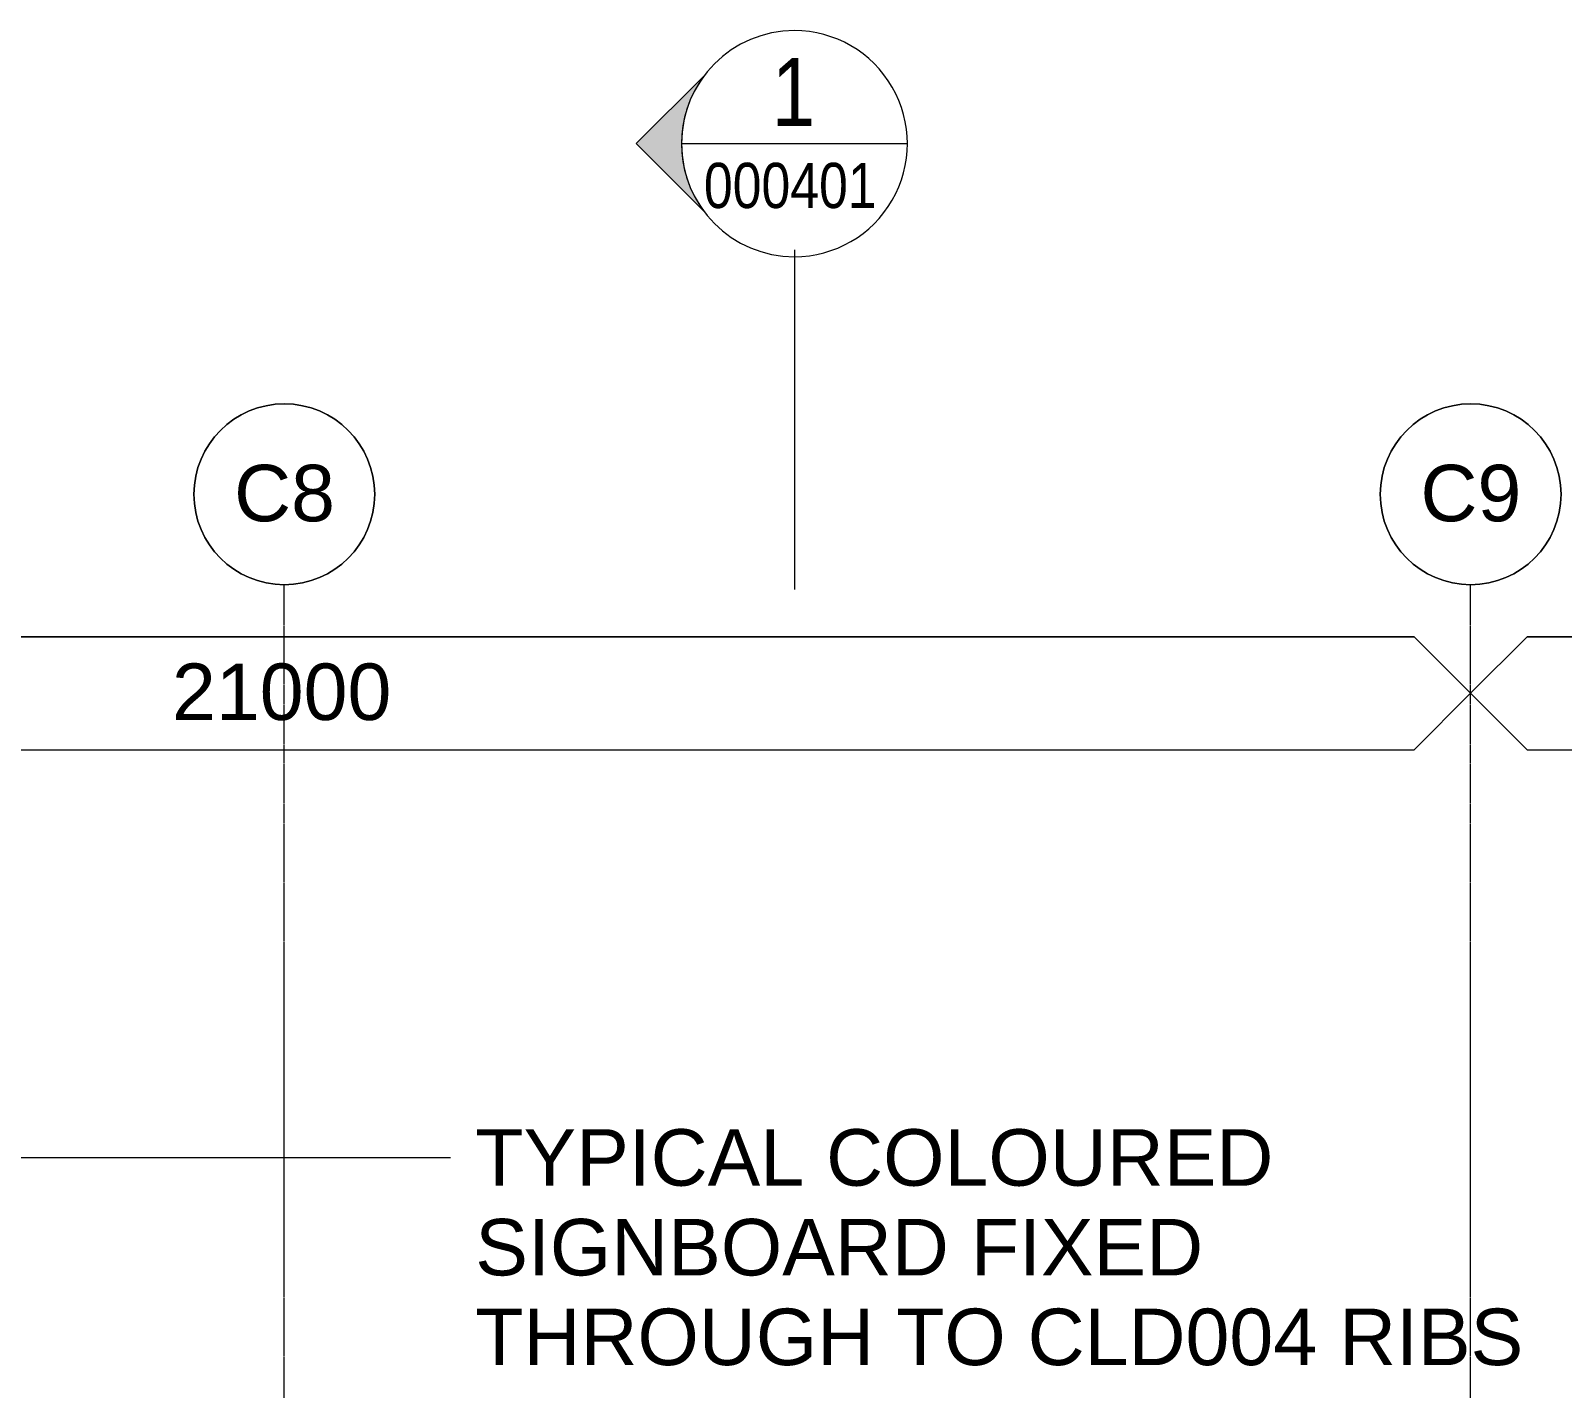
# Model space of a CAD drawing. Header units: millimetres. Extents: x -2361666 to -2009843, y -375 to 29863.
# Drawn here: x -2044342 to -2030785, y 17850 to 29863 of the extents above; entities that cross this region are included whole.
import ezdxf

# ---------------------------------------------------------------- set-up
doc = ezdxf.new("R2010")
doc.units = ezdxf.units.MM
doc.linetypes.add('Grid Line', pattern=[21, 12, -3, 3, -3])
for name, color, linetype, lineweight in [('A-ANNO-NOTE', 131, 'Continuous', 5), ('A-DETL-GENF', 92, 'Continuous', 5), ('G-ANNO-SYMB', 111, 'Continuous', 5), ('G-ANNO-TEXT', 231, 'Continuous', 5), ('S-GRID', 1, 'Continuous', 5), ('S-GRID-IDEN', 1, 'Continuous', 5)]:
    doc.layers.add(name, color=color, linetype=linetype, lineweight=lineweight)
doc.styles.add('Arial', font='arial.ttf', dxfattribs={"height": 499.9999999999998})
doc.styles.add('Arial Narrow_1', font='ARIALN.TTF', dxfattribs={"height": 599.9999999999993})
doc.styles.add('Arial Narrow_2', font='ARIALN.TTF', dxfattribs={"height": 399.9999999999995})

# ---------------------------------------------------------------- blocks, each defined once
blk = doc.blocks.new('Dimension - Grids _2D_ - 1-200-1015424-SOUTH EAST - PART C')
at = {"layer": 'A-DETL-GENF'}
for p, q in [((-1645068.241473255, 24500.00000002556), (-1665068.241473253, 24500.00000002556)), ((-1665068.241473253, 24500.00000002556), (-1645068.241473255, 24500.00000002556)), ((-1644568.241473255, 24000.00000002556), (-1645068.241473255, 24500.00000002556)), ((-1644568.241473255, 24000.00000002556), (-1645068.241473255, 24500.00000002556)), ((-1645068.241473255, 23500.00000002556), (-1644568.241473255, 24000.00000002556)), ((-1644568.241473255, 24000.00000002556), (-1645068.241473255, 23500.00000002556)), ((-1665068.241473253, 23500.00000002556), (-1645068.241473255, 23500.00000002556)), ((-1665068.241473253, 23500.00000002556), (-1645068.241473255, 23500.00000002556))]:
    blk.add_line(p, q, dxfattribs=at)
blk = doc.blocks.new('Dimension - Grids _2D_ - 1-200-1015375-SOUTH EAST - PART C')
at = {"layer": 'A-DETL-GENF'}
for p, q in [((-1581068.241473257, 24500.00000002529), (-1581568.241473258, 24000.0000000253)), ((-1581568.241473258, 24000.0000000253), (-1581068.241473257, 24500.00000002529)), ((-1576368.241473254, 24500.00000002529), (-1581068.241473257, 24500.00000002529)), ((-1581068.241473257, 24500.00000002529), (-1576368.241473254, 24500.00000002529)), ((-1575868.241473254, 24000.0000000253), (-1576368.241473254, 24500.00000002529)), ((-1575868.241473254, 24000.0000000253), (-1576368.241473254, 24500.00000002529)), ((-1581568.241473258, 24000.0000000253), (-1581068.241473257, 23500.0000000253)), ((-1581568.241473258, 24000.0000000253), (-1581068.241473257, 23500.0000000253)), ((-1576368.241473254, 23500.0000000253), (-1575868.241473254, 24000.0000000253)), ((-1575868.241473254, 24000.0000000253), (-1576368.241473254, 23500.0000000253)), ((-1581068.241473257, 23500.0000000253), (-1576368.241473254, 23500.0000000253)), ((-1581068.241473257, 23500.0000000253), (-1576368.241473254, 23500.0000000253))]:
    blk.add_line(p, q, dxfattribs=at)
blk = doc.blocks.new('Section - Black-1049-SOUTH EAST - PART C')
at = {"layer": 'G-ANNO-SYMB'}
h = blk.add_hatch(color=256, dxfattribs=at)
edge = h.paths.add_edge_path()
edge.add_line((-1588353.283700804, 29463.06674417766), (-1588953.283700804, 28863.06674417766))
edge.add_line((-1588953.283700804, 28863.06674417766), (-1588353.283700804, 28263.06674417765))
edge.add_arc((-1587553.283700804, 28863.06674417766), 1000.00000000014, 143.1301023541524, 216.8698976458478, ccw=False)
for p, q in [((-1588953.283700804, 28863.06674417766), (-1588353.283700804, 29463.06674417766)), ((-1588953.283700804, 28863.06674417766), (-1588353.283700804, 29463.06674417763)), ((-1588353.283700804, 28263.06674417765), (-1588953.283700804, 28863.06674417766)), ((-1588953.283700804, 28863.06674417766), (-1588353.283700804, 28263.06674417769))]:
    blk.add_line(p, q, dxfattribs=at)
for radius, start, end in [(999.9999999997672, 90, 269.9999999999996), (999.9999999999987, 269.9999999999994, 89.9999999999998), (1000.00000000014, 143.130102354152, 216.8698976458474)]:
    blk.add_arc((-1587553.283700804, 28863.06674417766), radius, start, end, dxfattribs=at)
blk = doc.blocks.new('Grid - A1-203820-SOUTH EAST - PART C')
at = {"layer": 'S-GRID-IDEN'}
blk.add_circle((-1644568.241473249, 25760.73749859735), 799.9999999997672, dxfattribs=at)
for radius, start, end in [(799.9999999997672, 0, 179.9999999999997), (799.9999999999999, 179.9999999999999, 359.9999999999995)]:
    blk.add_arc((-1644568.241473249, 25760.73749859735), radius, start, end, dxfattribs=at)

msp = doc.modelspace()

# ---------------------------------------------------------------- linework, layer by layer
at = {"layer": 'G-ANNO-SYMB'}
for p, q in [((-2038581.482516388, 28863.06674417766), (-2036581.482516389, 28863.06674417766)), ((-2037581.48251639, 27923.06674417768), (-2037581.48251639, 24919.16470888778))]:
    msp.add_line(p, q, dxfattribs=at)
at = {"layer": 'G-ANNO-TEXT', "color": 7}
msp.add_line((-2045815.381343249, 19892.76758578834), (-2040626.102148445, 19892.76758578834), dxfattribs=at)
at = {"layer": 'S-GRID', "linetype": 'Grid Line'}
for p, q in [((-2042096.440288833, -304.799999974474), (-2042096.440288833, 24960.73749859737)), ((-2031596.44028883, -304.799999974474), (-2031596.44028883, 24960.73749859737))]:
    msp.add_line(p, q, dxfattribs=at)

# ---------------------------------------------------------------- block references
at = {"layer": 'A-DETL-GENF'}
for name, p in [('Dimension - Grids _2D_ - 1-200-1015424-SOUTH EAST - PART C', (-387028.1988155826, 0)), ('Dimension - Grids _2D_ - 1-200-1015375-SOUTH EAST - PART C', (-450028.1988155837, 0))]:
    msp.add_blockref(name, p, dxfattribs=at)
at = {"layer": 'G-ANNO-SYMB'}
msp.add_blockref('Section - Black-1049-SOUTH EAST - PART C', (-450028.1988155837, 0), dxfattribs=at)
at = {"layer": 'S-GRID-IDEN'}
for p in [(-397528.1988155815, 0), (-387028.1988155786, 0)]:
    msp.add_blockref('Grid - A1-203820-SOUTH EAST - PART C', p, dxfattribs=at)

# ---------------------------------------------------------------- texts
at = {"layer": 'A-ANNO-NOTE', "insert": (-2043090.872440951, 24263.39778226362), "char_height": 499.9999999999998, "width": 2324.893749999999, "attachment_point": 1, "style": 'Arial'}
msp.add_mtext('21000', dxfattribs=at)
at = {"layer": 'G-ANNO-SYMB', "attachment_point": 1}
for s, insert, char_height, width, style in [('1', (-2037781.779651055, 29619.95292246764), 599.9999999999993, 464.9787499999995, 'Arial Narrow_1'), ('000401', (-2038382.779651055, 28693.37463036634), 399.9999999999995, 1924.049999999998, 'Arial Narrow_2')]:
    msp.add_mtext(s, dxfattribs=dict(at, insert=insert, char_height=char_height, width=width, style=style))
at = {"layer": 'G-ANNO-TEXT', "color": 7, "char_height": 500.0000000000001, "attachment_point": 1, "style": 'Arial'}
for s, insert, width in [('TYPICAL COLOURED ', (-2040406.102148444, 20142.76758578834), 8786.494999999999), ('SIGNBOARD FIXED ', (-2040406.102148444, 19349.01758578835), 8032.90875), ('THROUGH TO CLD004 RIBS', (-2040406.102148444, 18555.26758578834), 11239.65875)]:
    msp.add_mtext(s, dxfattribs=dict(at, insert=insert, width=width))
at = {"layer": 'S-GRID-IDEN', "char_height": 499.9999999999995, "width": 1074.261249999999, "attachment_point": 1, "style": 'Arial'}
for s, insert in [('C8', (-2042540.825052866, 26021.4847127822)), ('C9', (-2032040.825052863, 26021.4847127822))]:
    msp.add_mtext(s, dxfattribs=dict(at, insert=insert))

doc.saveas('drawing.dxf')
